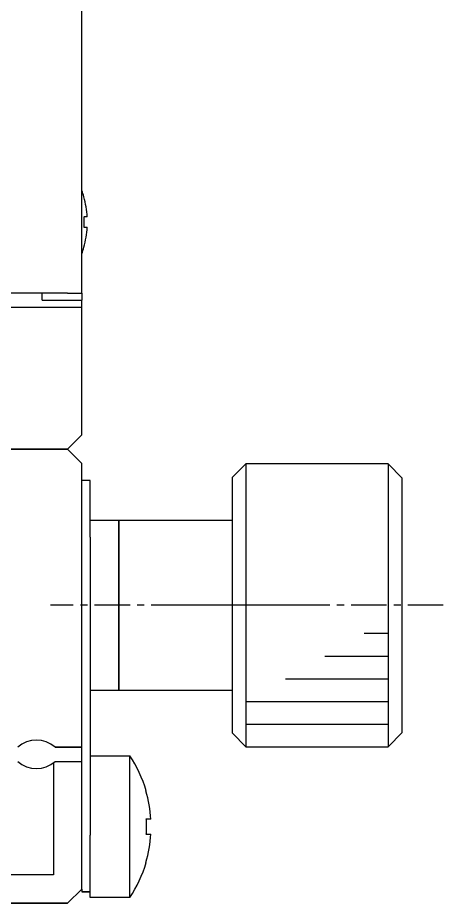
# Model space of a CAD drawing. Extents: x 164 to 411, y 80 to 309.
# Drawn here: x 395.73 to 410.74, y 129.76 to 160.96 of the extents above; entities that cross this region are included whole.
import ezdxf

# ---------------------------------------------------------------- set-up
doc = ezdxf.new("R2010")
doc.units = 0
doc.linetypes.add('CENTER', pattern=[2, 1.25, -0.25, 0.25, -0.25])
doc.layers.get('0').update_dxf_attribs({"linetype": 'CONTINUOUS'})
doc.layers.add('CENTER', color=1, linetype='CENTER')

msp = doc.modelspace()

# ---------------------------------------------------------------- linework, layer by layer
at = {"color": 7, "linetype": 'CONTINUOUS'}
for p, q in [((397.988, 151.255), (397.988, 161.255)), ((398.062, 154.644), (398.057, 154.642)), ((398.062, 154.644), (398.057, 154.642)), ((398.178, 153.935), (398.057, 153.935)), ((398.178, 153.935), (398.057, 153.935)), ((398.057, 153.575), (398.178, 153.575)), ((398.057, 152.869), (398.062, 152.867)), ((397.488, 151.255), (376.388, 151.255)), ((396.588, 151.005), (396.588, 151.255)), ((397.488, 151.255), (397.988, 151.255)), ((397.988, 151.255), (397.988, 151.005)), ((376.488, 150.755), (397.488, 150.755)), ((396.588, 151.005), (397.988, 151.005)), ((397.488, 150.755), (397.988, 150.755)), ((397.988, 150.755), (397.988, 151.005)), ((397.988, 146.255), (397.988, 150.755)), ((397.988, 146.255), (397.488, 145.755)), ((397.488, 145.755), (397.988, 146.255)), ((397.488, 145.755), (397.838, 146.105)), ((397.838, 146.105), (397.488, 145.755)), ((397.488, 145.755), (338.488, 145.755)), ((338.488, 145.755), (397.488, 145.755)), ((397.488, 145.755), (397.988, 145.255)), ((397.988, 135.255), (397.988, 145.255)), ((403.288, 144.755), (403.788, 145.255)), ((403.788, 135.255), (403.788, 145.255)), ((403.788, 145.255), (408.288, 145.255)), ((408.288, 145.239), (408.288, 145.255)), ((408.788, 145.239), (408.288, 145.239)), ((408.788, 145.239), (408.788, 135.271)), ((409.288, 144.737), (408.788, 145.239)), ((398.288, 144.655), (397.988, 144.655)), ((398.288, 142.655), (398.288, 144.655)), ((403.288, 144.755), (403.288, 135.755)), ((409.288, 135.773), (409.288, 144.737)), ((398.288, 143.255), (399.288, 143.255)), ((399.288, 143.255), (403.288, 143.255)), ((399.288, 143.255), (399.288, 137.255)), ((399.288, 137.255), (399.288, 143.255)), ((398.288, 142.655), (398.288, 132.155)), ((399.288, 137.255), (398.288, 137.255)), ((403.288, 137.255), (399.288, 137.255)), ((403.788, 135.255), (403.288, 135.755)), ((408.788, 135.271), (409.288, 135.773)), ((397.049, 135.255), (397.488, 135.255)), ((397.488, 135.255), (397.049, 135.255)), ((397.488, 135.255), (397.988, 135.255)), ((397.988, 135.255), (397.488, 135.255)), ((397.988, 134.755), (397.988, 135.255)), ((408.288, 135.255), (403.788, 135.255)), ((408.288, 135.271), (408.788, 135.271)), ((408.288, 135.255), (408.288, 135.271)), ((398.288, 134.955), (399.68, 134.955)), ((399.68, 132.455), (399.68, 134.955)), ((397.049, 134.755), (397.488, 134.755)), ((397.488, 134.755), (397.988, 134.755)), ((397.988, 130.255), (397.988, 134.755)), ((400.257, 133.717), (400.251, 133.714)), ((400.257, 133.717), (400.251, 133.714)), ((400.423, 132.715), (400.251, 132.715)), ((400.423, 132.715), (400.251, 132.715)), ((399.68, 129.955), (399.68, 132.455)), ((398.288, 130.155), (398.288, 132.155)), ((400.251, 132.195), (400.423, 132.195)), ((400.251, 131.197), (400.257, 131.193)), ((397.988, 130.255), (397.488, 129.755)), ((397.988, 130.255), (397.488, 129.755)), ((397.988, 130.255), (397.988, 130.155)), ((398.288, 130.155), (397.988, 130.155)), ((397.988, 130.155), (398.288, 130.155)), ((398.288, 129.955), (398.288, 130.155)), ((399.68, 129.955), (398.288, 129.955)), ((397.488, 129.755), (386.488, 129.755)), ((386.488, 129.755), (397.488, 129.755))]:
    msp.add_line(p, q, dxfattribs=at)
at = {"color": 3, "linetype": 'CONTINUOUS'}
for p, q in [((408.788, 139.255), (407.945, 139.255)), ((408.788, 138.455), (406.559, 138.455)), ((408.788, 137.655), (405.174, 137.655)), ((408.788, 136.855), (403.788, 136.855)), ((408.788, 136.055), (403.788, 136.055)), ((396.988, 134.705), (396.988, 130.755)), ((396.988, 130.755), (388.988, 130.755)), ((396.988, 130.755), (392.988, 130.755))]:
    msp.add_line(p, q, dxfattribs=at)
at = {"color": 7, "linetype": 'CONTINUOUS'}
for points in [[(398.058, 153.934, 0), (398.058, 153.932, 0), (398.058, 153.93, 0), (398.058, 153.926, 0), (398.058, 153.924, 0), (398.058, 153.92, 0), (398.058, 153.918, 0), (398.058, 153.916, 0), (398.058, 153.912, 0), (398.058, 153.91, 0), (398.06, 153.906, 0), (398.06, 153.904, 0), (398.06, 153.902, 0), (398.06, 153.898, 0), (398.06, 153.896, 0), (398.06, 153.892, 0), (398.06, 153.89, 0), (398.06, 153.888, 0), (398.06, 153.884, 0), (398.06, 153.882, 0), (398.06, 153.878, 0), (398.06, 153.876, 0), (398.06, 153.874, 0), (398.06, 153.87, 0), (398.06, 153.868, 0), (398.06, 153.864, 0), (398.06, 153.862, 0), (398.06, 153.858, 0), (398.06, 153.856, 0), (398.06, 153.854, 0), (398.062, 153.85, 0), (398.062, 153.848, 0), (398.062, 153.844, 0), (398.062, 153.842, 0), (398.062, 153.84, 0), (398.062, 153.836, 0), (398.062, 153.834, 0), (398.062, 153.83, 0), (398.062, 153.828, 0), (398.062, 153.826, 0), (398.062, 153.822, 0), (398.062, 153.82, 0), (398.062, 153.816, 0), (398.062, 153.814, 0), (398.062, 153.812, 0), (398.062, 153.808, 0), (398.062, 153.806, 0), (398.062, 153.802, 0), (398.062, 153.8, 0), (398.062, 153.798, 0), (398.062, 153.794, 0), (398.062, 153.792, 0), (398.062, 153.788, 0), (398.062, 153.786, 0), (398.062, 153.784, 0), (398.062, 153.78, 0), (398.062, 153.778, 0), (398.062, 153.774, 0), (398.062, 153.772, 0), (398.062, 153.768, 0), (398.062, 153.766, 0), (398.062, 153.764, 0), (398.062, 153.76, 0), (398.062, 153.758, 0), (398.062, 153.754, 0), (398.062, 153.752, 0), (398.062, 153.75, 0), (398.062, 153.746, 0), (398.062, 153.744, 0), (398.062, 153.74, 0), (398.062, 153.738, 0), (398.062, 153.736, 0), (398.062, 153.732, 0), (398.062, 153.73, 0), (398.062, 153.726, 0), (398.062, 153.724, 0), (398.062, 153.722, 0), (398.062, 153.718, 0), (398.062, 153.716, 0), (398.062, 153.712, 0), (398.062, 153.71, 0), (398.062, 153.708, 0), (398.062, 153.704, 0), (398.062, 153.702, 0), (398.062, 153.698, 0), (398.062, 153.696, 0), (398.062, 153.692, 0), (398.062, 153.69, 0), (398.062, 153.688, 0), (398.062, 153.684, 0), (398.062, 153.682, 0), (398.062, 153.678, 0), (398.062, 153.676, 0), (398.062, 153.674, 0), (398.062, 153.67, 0), (398.062, 153.668, 0), (398.062, 153.664, 0), (398.062, 153.662, 0), (398.062, 153.66, 0), (398.06, 153.656, 0), (398.06, 153.654, 0), (398.06, 153.65, 0), (398.06, 153.648, 0), (398.06, 153.646, 0), (398.06, 153.642, 0), (398.06, 153.64, 0), (398.06, 153.636, 0), (398.06, 153.634, 0), (398.06, 153.632, 0), (398.06, 153.628, 0), (398.06, 153.626, 0), (398.06, 153.622, 0), (398.06, 153.62, 0), (398.06, 153.618, 0), (398.06, 153.614, 0), (398.06, 153.612, 0), (398.06, 153.608, 0), (398.06, 153.606, 0), (398.06, 153.602, 0), (398.058, 153.6, 0), (398.058, 153.598, 0), (398.058, 153.594, 0), (398.058, 153.592, 0), (398.058, 153.588, 0), (398.058, 153.586, 0), (398.058, 153.584, 0), (398.058, 153.58, 0), (398.058, 153.578, 0), (398.058, 153.574, 0)], [(400.25, 132.714, 0), (400.252, 132.71, 0), (400.252, 132.706, 0), (400.252, 132.702, 0), (400.252, 132.698, 0), (400.252, 132.694, 0), (400.252, 132.69, 0), (400.252, 132.686, 0), (400.252, 132.682, 0), (400.252, 132.678, 0), (400.252, 132.674, 0), (400.252, 132.67, 0), (400.254, 132.666, 0), (400.254, 132.662, 0), (400.254, 132.658, 0), (400.254, 132.654, 0), (400.254, 132.65, 0), (400.254, 132.646, 0), (400.254, 132.642, 0), (400.254, 132.638, 0), (400.254, 132.634, 0), (400.254, 132.63, 0), (400.254, 132.626, 0), (400.254, 132.622, 0), (400.254, 132.618, 0), (400.256, 132.614, 0), (400.256, 132.61, 0), (400.256, 132.606, 0), (400.256, 132.602, 0), (400.256, 132.598, 0), (400.256, 132.594, 0), (400.256, 132.588, 0), (400.256, 132.584, 0), (400.256, 132.58, 0), (400.256, 132.576, 0), (400.256, 132.572, 0), (400.256, 132.568, 0), (400.256, 132.564, 0), (400.256, 132.56, 0), (400.256, 132.556, 0), (400.256, 132.552, 0), (400.256, 132.548, 0), (400.256, 132.544, 0), (400.256, 132.54, 0), (400.256, 132.536, 0), (400.258, 132.532, 0), (400.258, 132.528, 0), (400.258, 132.524, 0), (400.258, 132.52, 0), (400.258, 132.516, 0), (400.258, 132.512, 0), (400.258, 132.508, 0), (400.258, 132.504, 0), (400.258, 132.5, 0), (400.258, 132.496, 0), (400.258, 132.492, 0), (400.258, 132.488, 0), (400.258, 132.484, 0), (400.258, 132.48, 0), (400.258, 132.476, 0), (400.258, 132.472, 0), (400.258, 132.468, 0), (400.258, 132.462, 0), (400.258, 132.458, 0), (400.258, 132.454, 0), (400.258, 132.45, 0), (400.258, 132.446, 0), (400.258, 132.442, 0), (400.258, 132.438, 0), (400.258, 132.434, 0), (400.258, 132.43, 0), (400.258, 132.426, 0), (400.258, 132.422, 0), (400.258, 132.418, 0), (400.258, 132.414, 0), (400.258, 132.41, 0), (400.258, 132.406, 0), (400.258, 132.402, 0), (400.258, 132.398, 0), (400.258, 132.394, 0), (400.258, 132.39, 0), (400.258, 132.386, 0), (400.258, 132.382, 0), (400.258, 132.378, 0), (400.256, 132.374, 0), (400.256, 132.37, 0), (400.256, 132.366, 0), (400.256, 132.362, 0), (400.256, 132.358, 0), (400.256, 132.354, 0), (400.256, 132.35, 0), (400.256, 132.346, 0), (400.256, 132.342, 0), (400.256, 132.336, 0), (400.256, 132.332, 0), (400.256, 132.328, 0), (400.256, 132.324, 0), (400.256, 132.32, 0), (400.256, 132.316, 0), (400.256, 132.312, 0), (400.256, 132.308, 0), (400.256, 132.304, 0), (400.256, 132.3, 0), (400.256, 132.296, 0), (400.254, 132.292, 0), (400.254, 132.288, 0), (400.254, 132.284, 0), (400.254, 132.28, 0), (400.254, 132.276, 0), (400.254, 132.272, 0), (400.254, 132.268, 0), (400.254, 132.264, 0), (400.254, 132.26, 0), (400.254, 132.256, 0), (400.254, 132.252, 0), (400.254, 132.248, 0), (400.254, 132.244, 0), (400.252, 132.24, 0), (400.252, 132.236, 0), (400.252, 132.232, 0), (400.252, 132.228, 0), (400.252, 132.224, 0), (400.252, 132.22, 0), (400.252, 132.216, 0), (400.252, 132.212, 0), (400.252, 132.208, 0), (400.252, 132.202, 0), (400.252, 132.198, 0), (400.25, 132.194, 0)]]:
    msp.add_polyline3d(points, dxfattribs=at)
for centre, radius, start, end in [((394.988, 153.755), 3.2, 16.1225, 20.3641), ((394.988, 153.755), 3.195, 3.2297, 16.1067), ((394.988, 153.755), 3.195, 343.8933, 356.7703), ((394.988, 153.755), 3.2, 339.6359, 343.8775), ((396.388, 134.505), 1, 48.5904, 131.4096), ((395.938, 132.455), 4.5, 16.2858, 33.749), ((396.388, 135.505), 1, 228.5904, 311.4096), ((395.938, 132.455), 4.492, 3.3178, 16.2694), ((395.938, 132.455), 4.492, 343.7306, 356.6822), ((395.938, 132.455), 4.5, 326.251, 343.7142)]:
    msp.add_arc(centre, radius, start, end, dxfattribs=at)
at = {"layer": 'CENTER', "color": 1, "linetype": 'CENTER'}
for p, q in [((405.688, 140.255), (396.888, 140.255)), ((410.738, 140.255), (401.338, 140.255))]:
    msp.add_line(p, q, dxfattribs=at)

doc.saveas('drawing.dxf')
